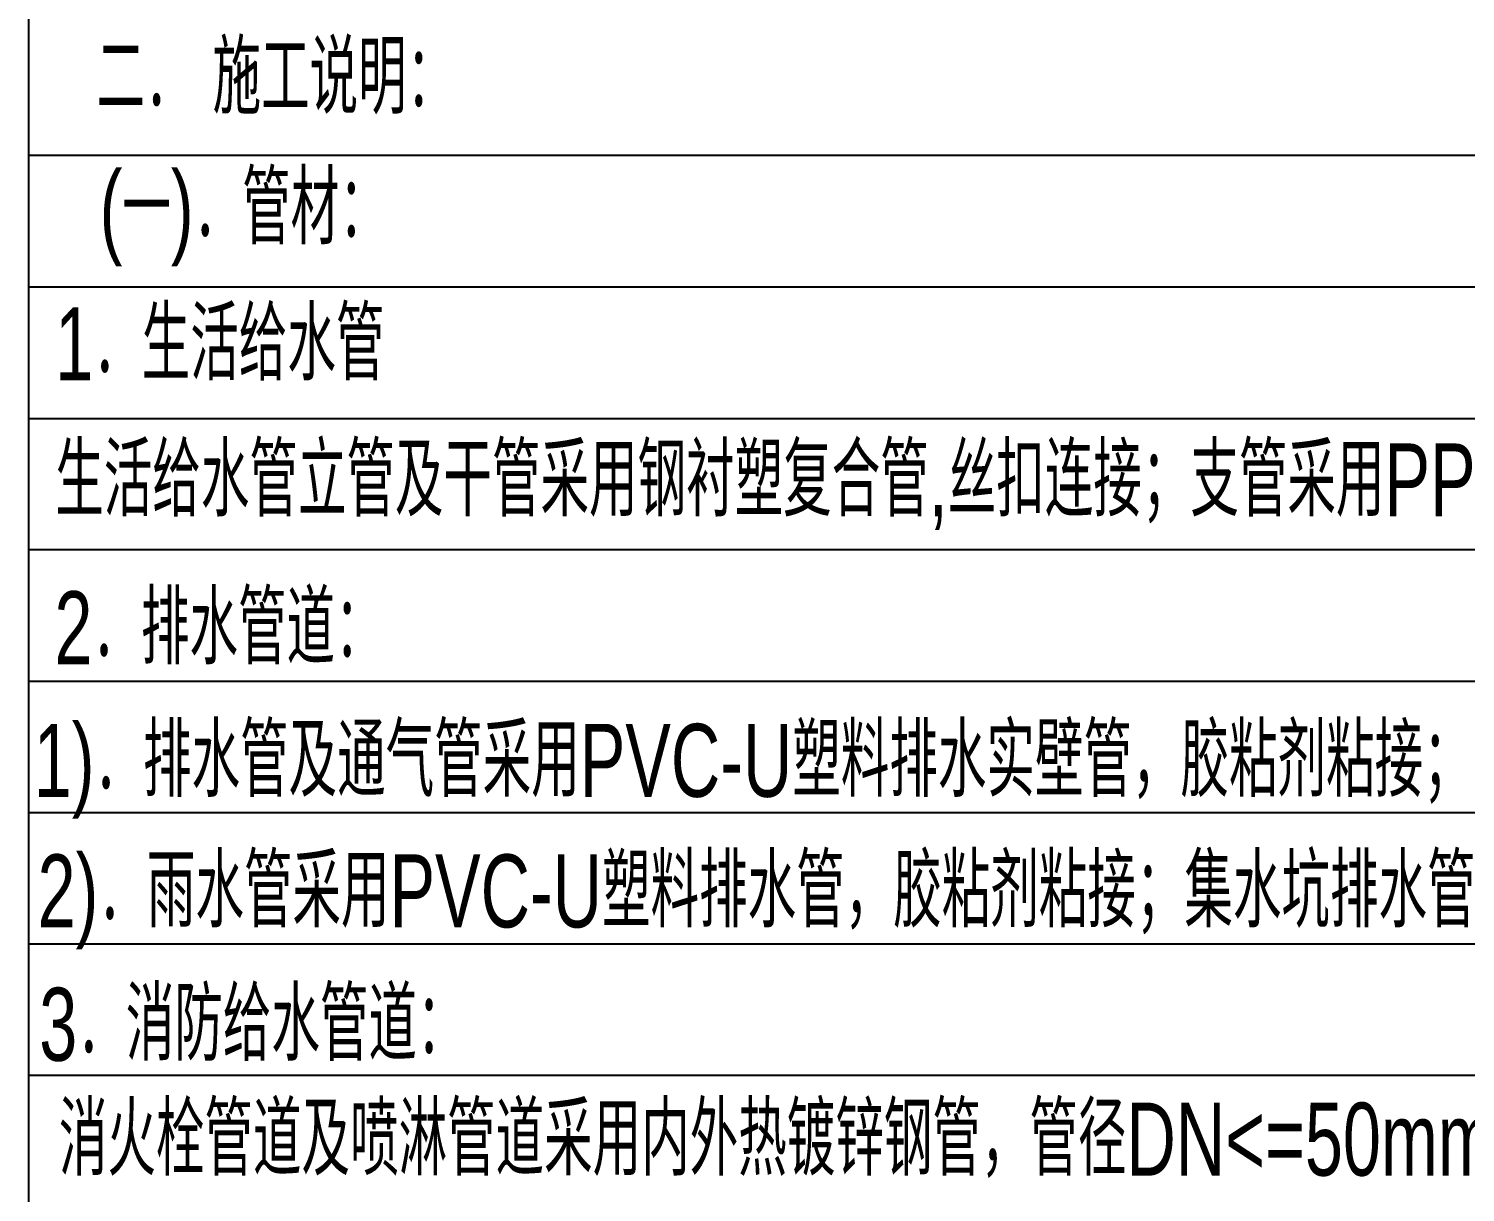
# Model space of a CAD drawing. Extents: x 12811826 to 27008858, y -1172757 to 50528.
# Drawn here: x 13474518 to 13484361, y -167932 to -159961 of the extents above; entities that cross this region are included whole.
import ezdxf

# ---------------------------------------------------------------- set-up
doc = ezdxf.new("R2010")
doc.units = 0
doc.header["$LTSCALE"] = 1000
doc.header["$MEASUREMENT"] = 0
doc.layers.add('JZ_0', color=7, linetype='Continuous')
doc.layers.add('JZ_TEXT', color=42, linetype='Continuous')
doc.styles.add('DXF', font='ros.shx', dxfattribs={"width": 0.7, "bigfont": 'hzs.shx'})

msp = doc.modelspace()

# ---------------------------------------------------------------- linework, layer by layer
at = {"layer": 'JZ_0', "color": 8}
for p, q in [((13474518.1, -189276.6), (13474518.1, -139229.8)), ((13491751.1, -160829.8), (13474518.1, -160829.8)), ((13474518.1, -161729.8), (13491751.1, -161729.8)), ((13474518.1, -162629.8), (13491751.1, -162629.8)), ((13491751.1, -163529.8), (13474518.1, -163529.8)), ((13474518.1, -164429.8), (13491751.1, -164429.8)), ((13474518.1, -165329.8), (13491751.1, -165329.8)), ((13474518.1, -166229.8), (13491751.1, -166229.8)), ((13474518.1, -167129.8), (13491751.1, -167129.8))]:
    msp.add_line(p, q, dxfattribs=at)

# ---------------------------------------------------------------- texts
at = {"layer": 'JZ_TEXT', "style": 'DXF', "width": 0.7}
for s, p in [('二． 施工说明：', (13474982.4, -160543.9)), ('(一)．管材：', (13475003.7, -161437.7)), ('1．生活给水管', (13474699.8, -162369.6)), ('生活给水管立管及干管采用钢衬塑复合管,丝扣连接；支管采用PP-R给水管(管系列S5),热熔连接。', (13474699.8, -163301.8)), ('2．排水管道：', (13474694.2, -164314.6)), ('1)．排水管及通气管采用PVC-U塑料排水实壁管，胶粘剂粘接；', (13474552.4, -165222.8)), ('2)．雨水管采用PVC-U塑料排水管，胶粘剂粘接；集水坑排水管采用热镀锌钢管，丝扣或法兰连接；', (13474579, -166117.3)), ('3．消防给水管道：', (13474590.3, -167030.9)), ('消火栓管道及喷淋管道采用内外热镀锌钢管，管径DN<=50mm采用螺纹和卡扣连接，', (13474724.5, -167817.8))]:
    msp.add_text(s, height=500, dxfattribs=at).set_placement(p)

doc.saveas('drawing.dxf')
